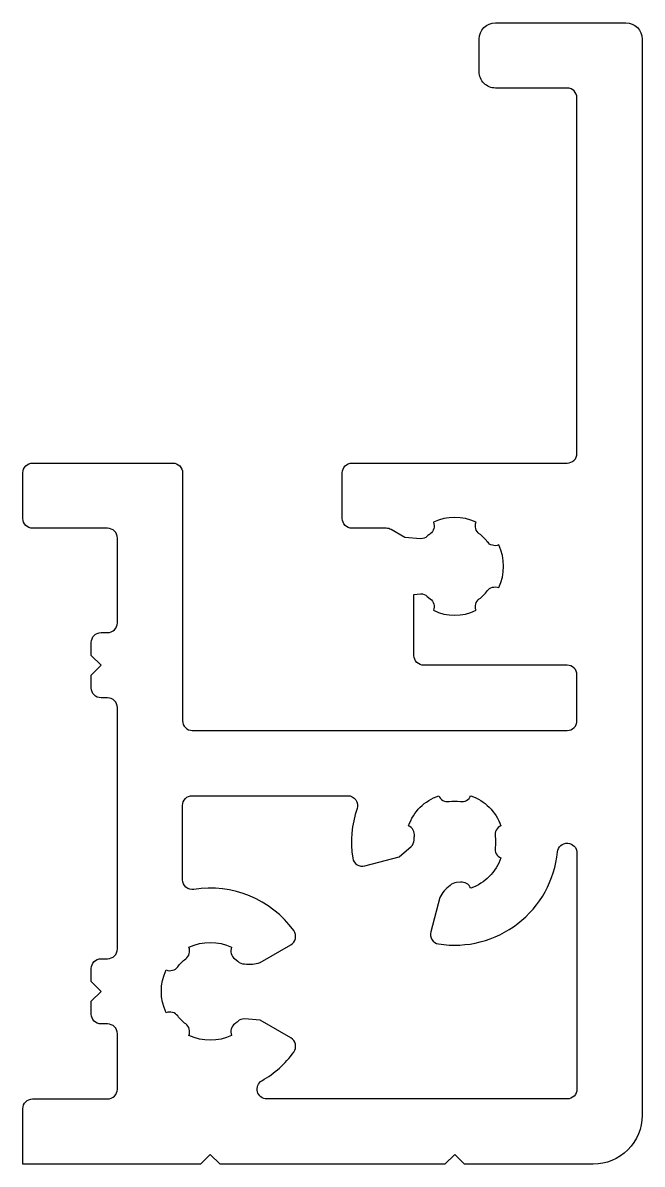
# Model space of a CAD drawing. Extents: x 364.3 to 383.3, y 639.9 to 674.9.
import ezdxf

# ---------------------------------------------------------------- set-up
doc = ezdxf.new("R2010")
doc.units = 0
doc.layers.get('0').update_dxf_attribs({"linetype": 'CONTINUOUS'})

msp = doc.modelspace()

# ---------------------------------------------------------------- linework, layer by layer
for points in [[(377.816, 639.903), (377.516, 640.203), (377.216, 639.903), (370.316, 639.903), (370.016, 640.203), (369.716, 639.903), (364.266, 639.903), (364.266, 641.603, -0.414214), (364.566, 641.903), (366.866, 641.903, 0.414214), (367.166, 642.203), (367.166, 643.903, 0.414214), (366.866, 644.203), (366.666, 644.203, -0.414214), (366.366, 644.503), (366.366, 644.903), (366.666, 645.203), (366.366, 645.503), (366.366, 645.903, -0.414214), (366.666, 646.203), (366.866, 646.203, 0.414214), (367.166, 646.503), (367.166, 653.903, 0.414214), (366.866, 654.203), (366.666, 654.203, -0.414214), (366.366, 654.503), (366.366, 654.903), (366.666, 655.203), (366.366, 655.503), (366.366, 655.903, -0.414214), (366.666, 656.203), (366.866, 656.203, 0.414214), (367.166, 656.503), (367.166, 659.103, 0.414214), (366.866, 659.403), (364.566, 659.403, -0.414214), (364.266, 659.703), (364.266, 661.103, -0.414214), (364.566, 661.403), (368.866, 661.403, -0.414214), (369.166, 661.103), (369.166, 653.503, 0.414214), (369.466, 653.203), (380.966, 653.203, 0.414214), (381.266, 653.503), (381.266, 654.903, 0.414214), (380.966, 655.203), (376.566, 655.203, -0.414214), (376.266, 655.503), (376.266, 657.376), (376.469, 657.393, -0.187494), (376.672, 657.314), (376.763, 657.238, -0.338896), (376.861, 656.887, 0.2298), (378.171, 656.887, -0.338896), (378.269, 657.238, 0.069783), (378.514, 657.484, -0.338896), (378.865, 657.582, 0.2298), (378.865, 658.891, -0.338896), (378.514, 658.989, 0.069783), (378.269, 659.234, -0.338896), (378.171, 659.586, 0.2298), (376.861, 659.586, -0.338896), (376.763, 659.234, 0.023832), (376.672, 659.158, -0.187494), (376.469, 659.08), (375.985, 659.12), (375.565, 659.363, 0.131658), (375.415, 659.403), (374.366, 659.403, -0.414214), (374.066, 659.703), (374.066, 661.103, -0.414214), (374.366, 661.403), (380.966, 661.403, 0.414214), (381.266, 661.703), (381.266, 672.603, 0.414212), (380.966, 672.903), (378.766, 672.903, -0.414214), (378.266, 673.403), (378.266, 674.403, -0.41421), (378.766, 674.903), (382.766, 674.903, -0.414213), (383.266, 674.403), (383.266, 641.403, -0.414214), (381.766, 639.903)], [(371.753, 641.903, -0.766817), (371.603, 642.463, 0.104744), (372.578, 643.341, 0.445262), (372.485, 643.777), (371.547, 644.319), (371.063, 644.36, 0.187494), (370.86, 644.281, -0.023832), (370.769, 644.205, 0.338896), (370.671, 643.853, -0.2298), (369.361, 643.853, 0.338896), (369.263, 644.205, -0.069783), (369.018, 644.45, 0.338896), (368.666, 644.548, -0.2298), (368.666, 645.858, 0.338896), (369.018, 645.956, -0.069783), (369.263, 646.201, 0.338896), (369.361, 646.553, -0.2298), (370.671, 646.553, 0.338896), (370.769, 646.201), (370.86, 646.125, 0.187494), (371.063, 646.046, 0.123337), (371.547, 646.087), (372.485, 646.629, 0.445262), (372.578, 647.065, 0.282596), (369.514, 648.33, -0.461687), (369.166, 648.626), (369.166, 650.903, -0.414214), (369.466, 651.203), (374.234, 651.203, -0.513939), (374.518, 650.806, 0.12187), (374.388, 649.291, 0.445262), (374.762, 649.048), (375.808, 649.328), (376.18, 649.642, 0.187494), (376.267, 649.841, -0.023832), (376.278, 649.959, 0.338896), (376.099, 650.277, -0.2298), (377.025, 651.203, 0.338896), (377.342, 651.024, -0.069783), (377.69, 651.024, 0.338896), (378.007, 651.203, -0.2298), (378.933, 650.277, 0.338896), (378.754, 649.959, -0.069783), (378.754, 649.612, 0.338896), (378.933, 649.294, -0.2298), (378.007, 648.368, 0.338896), (377.69, 648.548), (377.571, 648.537, 0.187494), (377.372, 648.449, 0.123337), (377.058, 648.078), (376.778, 647.032, 0.445262), (377.021, 646.658, 0.431548), (380.667, 649.476, -0.952107), (381.266, 649.446), (381.266, 642.203, -0.414214), (380.966, 641.903)]]:
    msp.add_lwpolyline(points, format="xyb", close=True)

doc.saveas('drawing.dxf')
